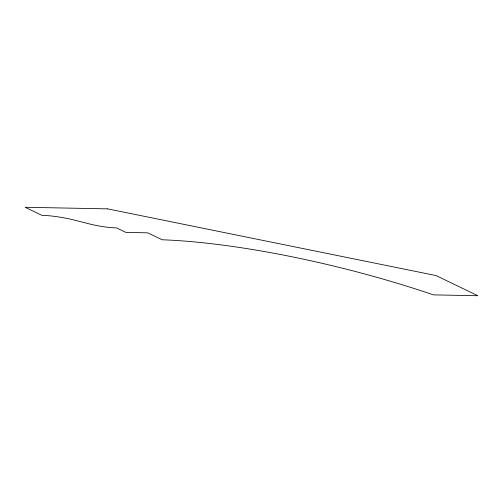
<?xml version="1.0" encoding="UTF-8"?>
<svg xmlns="http://www.w3.org/2000/svg" width="503" height="503" viewBox="0 0 503 503"><rect width="100%" height="100%" fill="white"/><g stroke="black" fill="none" stroke-linecap="round" stroke-linejoin="round"><path stroke-width="0.75" d="M107.579 208.858L25.15 207.274L41.881 215.341A50.118 10.934 14 0 1 71.388 219.346L85.875 223.024A37.681 8.218 14 0 0 116.489 227.859L125.926 232.411L147.75 232.832L162.142 239.768A261.925 57.135 14 0 1 433.448 294.871L477.85 295.726L436.038 275.569L107.579 208.858"/></g></svg>
